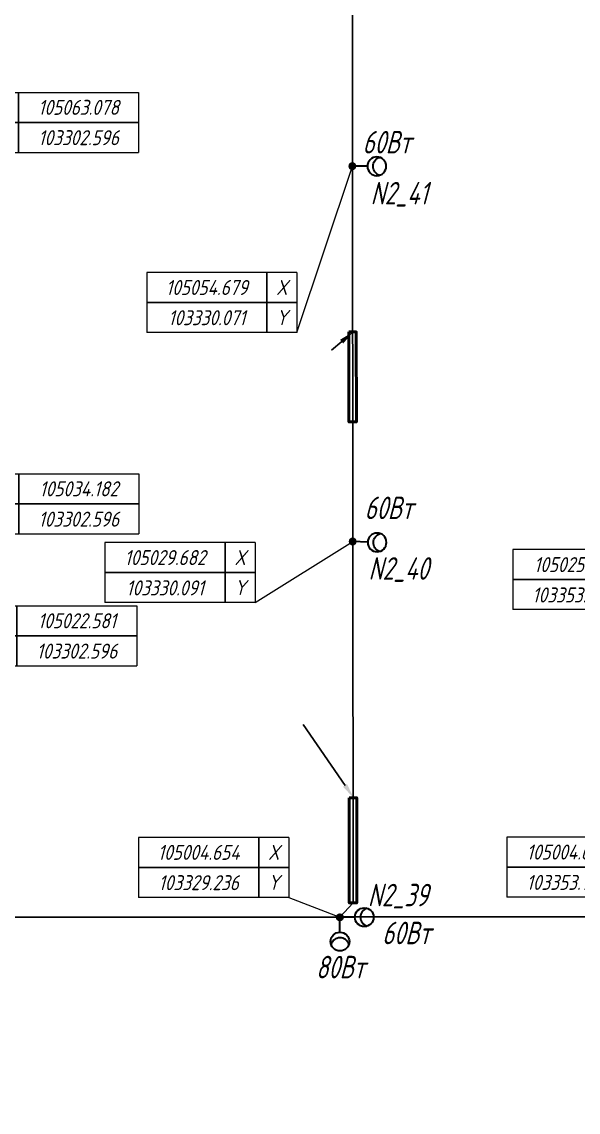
# Model space of a CAD drawing. Header units: millimetres. Extents: x -5263 to 103757798, y 0 to 105184226.
# Drawn here: x 103308048 to 103345109, y 104991661 to 105064298 of the extents above; entities that cross this region are included whole.
import ezdxf
from ezdxf import colors
from ezdxf.entities.mleader import LeaderData, LeaderLine
from ezdxf.enums import TextEntityAlignment as Align
from ezdxf.math import Vec2, Vec3

# ---------------------------------------------------------------- set-up
doc = ezdxf.new("R2010")
doc.units = ezdxf.units.MM
doc.set_wipeout_variables(frame=1)
doc.linetypes.add('CONTINOUS', pattern=[0])
for name, color, linetype, lineweight in [('_ПР_НО', 10, 'Continuous', 30), ('ЭО_Пл_Опора', 10, 'Continuous', 35), ('ЭО_Пл_Опора_Светильники', 10, 'Continuous', 35), ('ЭО_Пл_Распред_Сеть', 10, 'Continuous', 35), ('ЭО_Пл_Светильники', 10, 'Continuous', 25), ('ЭО_Пл_Светильники_Текст', 10, 'Continuous', 20), ('ЭО_Пл_Сеть_Освещения_В земле', 3, 'ID_N', 30), ('ЭО_Пл_Сеть_Освещения_Текст', 10, 'Continuous', 20), ('ЭС_Координата', 7, 'Continuous', 25)]:
    doc.layers.add(name, color=color, linetype=linetype, lineweight=lineweight)
doc.layers.get('0').off()
doc.styles.add('ПБГС', font='simplex.shx', dxfattribs={"width": 0.8, "oblique": 15})
doc.linetypes.add('ID_N', pattern='A,0,3,-3,["N",ПБГС,S=1.2,R=0,X=-1,Y=-0.5],-3,6', length=15)

# ---------------------------------------------------------------- blocks, each defined once
blk = doc.blocks.new('_None')
blk = doc.blocks.new('*U138')
at = {"layer": 'ЭО_Пл_Опора_Светильники'}
h = blk.add_hatch(color=256, dxfattribs=at)
h.dxf.hatch_style = 1
h.paths.add_polyline_path([(1, -199, 1), (-1, 199, 1)])
blk.add_line((1000, 5), (0, 0), dxfattribs=at)
for centre, radius in [((0, 0), 199), ((1625, 9), 625)]:
    blk.add_circle(centre, radius, dxfattribs=at)
blk.add_arc((2000, 11), 625, 107.77112, 252.85591, dxfattribs=at)
at = {"style": 'ПБГС', "oblique": 15, "width": 0.7, "flags": 1}
for tag, p, height in [('TYPE', (-1704, -2539), 525000), ('NAME', (0, -3506), 875), ('MANUFACTURER', (0, -5006), 875), ('SPECIFICATION_SECTION', (0, -6506), 875), ('GROUP', (0, -9506), 875)]:
    blk.add_attdef(tag, p, '', height=height, dxfattribs=at)
at = {"layer": 'ЭО_Пл_Светильники_Текст', "style": 'ПБГС', "oblique": 15, "width": 0.7}
blk.add_attdef('POWER', (672, -848), '', height=1500, dxfattribs=at)
blk = doc.blocks.new('промежуточная')
h = blk.add_hatch(color=255)
edge = h.paths.add_edge_path()
edge.add_arc((0, 0), 0.833, 0, 360)
at = {"lineweight": 30}
blk.add_circle((0, 0), 0.833, dxfattribs=at)
blk = doc.blocks.new('*U420')
at = {"layer": 'ЭО_Пл_Светильники'}
blk.add_line((0, 2), (0, 0), dxfattribs=at)
at = {"layer": 'ЭО_Пл_Светильники', "linetype": 'ByBlock', "xscale": 250, "yscale": 250, "zscale": 250}
blk.add_blockref('промежуточная', (0, 0), dxfattribs=at)
at = {"style": 'ПБГС', "oblique": 15, "width": 0.7, "flags": 1}
blk.add_attdef('NAME', (0, -6), '', height=3.5, dxfattribs=at)
at = {"layer": 'ЭО_Пл_Светильники_Текст', "style": 'ПБГС', "oblique": 15, "width": 0.7, "flags": 1}
for tag, p in [('TYPE', (0, 0)), ('MANUFACTURER', (0, -12)), ('SPECIFICATION_SECTION', (0, -18)), ('POWER', (0, -24)), ('GROUP', (0, -30))]:
    blk.add_attdef(tag, p, '', height=3.5, dxfattribs=at)
at = {"layer": 'ЭО_Пл_Светильники_Текст', "style": 'ПБГС', "oblique": 15, "width": 0.7}
blk.add_attdef('N_PYLON', (1208, -2548), '', height=1500, dxfattribs=at)
blk = doc.blocks.new('*U63')
at = {"layer": 'ЭО_Пл_Светильники'}
blk.add_line((0, 2), (0, 0), dxfattribs=at)
at = {"layer": 'ЭО_Пл_Светильники', "linetype": 'ByBlock', "xscale": 250, "yscale": 250, "zscale": 250}
blk.add_blockref('промежуточная', (0, 0), dxfattribs=at)
at = {"style": 'ПБГС', "oblique": 15, "width": 0.7, "flags": 1}
blk.add_attdef('NAME', (0, -6), '', height=3.5, dxfattribs=at)
at = {"layer": 'ЭО_Пл_Светильники_Текст', "style": 'ПБГС', "oblique": 15, "width": 0.7}
blk.add_attdef('N_PYLON', (1860, 726), '', height=1500, dxfattribs=at)
at = {"layer": 'ЭО_Пл_Светильники_Текст', "style": 'ПБГС', "oblique": 15, "width": 0.7, "flags": 1}
for tag, p in [('TYPE', (0, 0)), ('MANUFACTURER', (0, -12)), ('SPECIFICATION_SECTION', (0, -18)), ('POWER', (0, -24)), ('GROUP', (0, -30))]:
    blk.add_attdef(tag, p, '', height=3.5, dxfattribs=at)
blk = doc.blocks.new('*U137')
at = {"layer": 'ЭО_Пл_Опора_Светильники'}
h = blk.add_hatch(color=256, dxfattribs=at)
h.dxf.hatch_style = 1
h.paths.add_polyline_path([(8, -199, 1), (-8, 199, 1)])
blk.add_line((999, 39), (0, 0), dxfattribs=at)
for centre, radius in [((0, 0), 199), ((1624, 64), 625)]:
    blk.add_circle(centre, radius, dxfattribs=at)
blk.add_arc((1998, 79), 625, 109.71069, 254.79548, dxfattribs=at)
at = {"style": 'ПБГС', "oblique": 15, "width": 0.7, "flags": 1}
for tag, p, height in [('TYPE', (-1704, -2539), 525000), ('NAME', (0, -3506), 875), ('MANUFACTURER', (0, -5006), 875), ('SPECIFICATION_SECTION', (0, -6506), 875), ('GROUP', (0, -9506), 875)]:
    blk.add_attdef(tag, p, '', height=height, dxfattribs=at)
at = {"layer": 'ЭО_Пл_Светильники_Текст', "style": 'ПБГС', "oblique": 15, "width": 0.7}
blk.add_attdef('POWER', (788, -1489), '', height=1500, dxfattribs=at)
blk = doc.blocks.new('*U419')
at = {"layer": 'ЭО_Пл_Светильники'}
blk.add_line((0, 2), (0, 0), dxfattribs=at)
at = {"layer": 'ЭО_Пл_Светильники', "linetype": 'ByBlock', "xscale": 250, "yscale": 250, "zscale": 250}
blk.add_blockref('промежуточная', (0, 0), dxfattribs=at)
at = {"style": 'ПБГС', "oblique": 15, "width": 0.7, "flags": 1}
blk.add_attdef('NAME', (0, -6), '', height=3.5, dxfattribs=at)
at = {"layer": 'ЭО_Пл_Светильники_Текст', "style": 'ПБГС', "oblique": 15, "width": 0.7, "flags": 1}
for tag, p in [('TYPE', (0, 0)), ('MANUFACTURER', (0, -12)), ('SPECIFICATION_SECTION', (0, -18)), ('POWER', (0, -24)), ('GROUP', (0, -30))]:
    blk.add_attdef(tag, p, '', height=3.5, dxfattribs=at)
at = {"layer": 'ЭО_Пл_Светильники_Текст', "style": 'ПБГС', "oblique": 15, "width": 0.7}
blk.add_attdef('N_PYLON', (1049, -2548), '', height=1500, dxfattribs=at)
blk = doc.blocks.new('*U191')
at = {"layer": 'ЭО_Пл_Опора_Светильники'}
h = blk.add_hatch(color=256, dxfattribs=at)
h.dxf.hatch_style = 1
h.paths.add_polyline_path([(0, -199, 1), (0, 199, 1)])
blk.add_line((1000, 1), (0, 0), dxfattribs=at)
for centre, radius in [((0, 0), 199), ((1625, 1), 625)]:
    blk.add_circle(centre, radius, dxfattribs=at)
blk.add_arc((2000, 2), 625, 107.50562, 252.59042, dxfattribs=at)
at = {"style": 'ПБГС', "oblique": 15, "width": 0.7, "flags": 1}
for tag, p, height in [('TYPE', (-1704, -2539), 525000), ('NAME', (0, -3506), 875), ('MANUFACTURER', (0, -5006), 875), ('SPECIFICATION_SECTION', (0, -6506), 875), ('GROUP', (0, -9506), 875)]:
    blk.add_attdef(tag, p, '', height=height, dxfattribs=at)
at = {"layer": 'ЭО_Пл_Светильники_Текст', "style": 'ПБГС', "oblique": 15, "width": 0.7}
blk.add_attdef('POWER', (2812, -1798), '', height=1500, dxfattribs=at)
blk = doc.blocks.new('*U128')
at = {"layer": 'ЭО_Пл_Опора_Светильники'}
h = blk.add_hatch(color=256, dxfattribs=at)
h.dxf.hatch_style = 1
h.paths.add_polyline_path([(-199, -1, 1), (199, 1, 1)])
blk.add_line((4, -1000), (0, 0), dxfattribs=at)
for centre, radius in [((0, 0), 199), ((7, -1625), 625)]:
    blk.add_circle(centre, radius, dxfattribs=at)
blk.add_arc((8, -2000), 625, 17.69341, 162.77821, dxfattribs=at)
at = {"style": 'ПБГС', "oblique": 15, "width": 0.7, "flags": 1}
for tag, p, height in [('TYPE', (-1704, -2539), 525000), ('NAME', (0, -3506), 875), ('MANUFACTURER', (0, -5006), 875), ('SPECIFICATION_SECTION', (0, -6506), 875), ('GROUP', (0, -9506), 875)]:
    blk.add_attdef(tag, p, '', height=height, dxfattribs=at)
at = {"layer": 'ЭО_Пл_Светильники_Текст', "style": 'ПБГС', "oblique": 15, "width": 0.7}
blk.add_attdef('POWER', (-1593, -4072), '', height=1500, dxfattribs=at)
blk = doc.blocks.new('*U464')
blk.add_wipeout([(6.49, -7.99), (6.49, 0.01), (26.49, 0.01), (26.49, -7.99)])
at = {"lineweight": 0}
blk.add_line((6.49, -7.99), (0, 0), dxfattribs=at)
at = {"color": 0, "lineweight": 0, "transparency": 16777216}
for points in [[(6.49, 0.01), (6.49, -7.99), (6.49, -7.99), (6.49, -7.99)], [(6.49, 0.01), (26.49, 0.01)], [(26.49, 0.01), (26.49, -7.99), (26.49, -7.99), (26.49, -7.99)], [(6.49, -7.99), (26.49, -7.99)]]:
    blk.add_lwpolyline(points, dxfattribs=at)
at = {"transparency": 16777216}
for points in [[(10.49, 0.01), (10.49, -7.99)], [(6.49, -3.99), (26.49, -3.99)]]:
    blk.add_lwpolyline(points, dxfattribs=at)
at = {"color": 7, "transparency": 16777216, "char_height": 2, "width": 4, "attachment_point": 5, "style": 'ПБГС'}
for s, insert in [('X', (8.49, -1.99)), ('Y', (8.49, -5.99))]:
    blk.add_mtext(s, dxfattribs=dict(at, insert=insert))
at = {"color": 250, "transparency": 16777216, "style": 'ПБГС', "oblique": 15, "width": 0.8, "flags": 8}
for tag, p in [('КООРДИНАТАY', (18.49, -1.99)), ('КООРДИНАТАX', (18.49, -6.03))]:
    blk.add_attdef(tag, text='', height=2, dxfattribs=at).set_placement(p, align=Align.MIDDLE_CENTER)
blk = doc.blocks.new('*U465')
blk.add_wipeout([(6.46, -14.96), (6.46, -6.96), (26.46, -6.96), (26.46, -14.96)])
at = {"lineweight": 0}
blk.add_line((6.46, -14.96), (0, 0), dxfattribs=at)
at = {"color": 0, "lineweight": 0, "transparency": 16777216}
for points in [[(6.46, -6.96), (6.46, -14.96), (6.46, -14.96), (6.46, -14.96)], [(6.46, -6.96), (26.46, -6.96)], [(26.46, -6.96), (26.46, -14.96), (26.46, -14.96), (26.46, -14.96)], [(6.46, -14.96), (26.46, -14.96)]]:
    blk.add_lwpolyline(points, dxfattribs=at)
at = {"transparency": 16777216}
for points in [[(10.46, -6.96), (10.46, -14.96)], [(6.46, -10.96), (26.46, -10.96)]]:
    blk.add_lwpolyline(points, dxfattribs=at)
at = {"color": 7, "transparency": 16777216, "char_height": 2, "width": 4, "attachment_point": 5, "style": 'ПБГС'}
for s, insert in [('X', (8.46, -8.96)), ('Y', (8.46, -12.96))]:
    blk.add_mtext(s, dxfattribs=dict(at, insert=insert))
at = {"color": 250, "transparency": 16777216, "style": 'ПБГС', "oblique": 15, "width": 0.8, "flags": 8}
for tag, p in [('КООРДИНАТАY', (18.46, -8.96)), ('КООРДИНАТАX', (18.46, -13))]:
    blk.add_attdef(tag, text='', height=2, dxfattribs=at).set_placement(p, align=Align.MIDDLE_CENTER)
blk = doc.blocks.new('*U471')
blk.add_wipeout([(-13.01, -8.15), (-13.01, -0.15), (-33.01, -0.15), (-33.01, -8.15)])
at = {"lineweight": 0}
blk.add_line((-13.01, -8.15), (0, 0), dxfattribs=at)
at = {"color": 0, "lineweight": 0, "transparency": 16777216}
for points in [[(-33.01, -0.15), (-33.01, -8.15), (-33.01, -8.15), (-33.01, -8.15)], [(-13.01, -0.15), (-33.01, -0.15)], [(-13.01, -0.15), (-13.01, -8.15), (-13.01, -8.15), (-13.01, -8.15)], [(-13.01, -8.15), (-33.01, -8.15)]]:
    blk.add_lwpolyline(points, dxfattribs=at)
at = {"transparency": 16777216}
for points in [[(-17.01, -0.15), (-17.01, -8.15)], [(-13.01, -4.15), (-33.01, -4.15)]]:
    blk.add_lwpolyline(points, dxfattribs=at)
at = {"color": 7, "transparency": 16777216, "char_height": 2, "width": 4, "attachment_point": 5, "style": 'ПБГС'}
for s, insert in [('X', (-15.01, -2.15)), ('Y', (-15.01, -6.15))]:
    blk.add_mtext(s, dxfattribs=dict(at, insert=insert))
at = {"color": 250, "transparency": 16777216, "style": 'ПБГС', "oblique": 15, "width": 0.8, "flags": 8}
for tag, p in [('КООРДИНАТАY', (-25.01, -2.15)), ('КООРДИНАТАX', (-25.01, -6.19))]:
    blk.add_attdef(tag, text='', height=2, dxfattribs=at).set_placement(p, align=Align.MIDDLE_CENTER)
blk = doc.blocks.new('*U571')
blk.add_wipeout([(-7.41, -22.16), (-7.41, -14.16), (-27.41, -14.16), (-27.41, -22.16)])
at = {"lineweight": 0}
blk.add_line((-7.41, -22.16), (0, 0), dxfattribs=at)
at = {"color": 0, "lineweight": 0, "transparency": 16777216}
for points in [[(-27.41, -14.16), (-27.41, -22.16), (-27.41, -22.16), (-27.41, -22.16)], [(-7.41, -14.16), (-27.41, -14.16)], [(-7.41, -14.16), (-7.41, -22.16), (-7.41, -22.16), (-7.41, -22.16)], [(-7.41, -22.16), (-27.41, -22.16)]]:
    blk.add_lwpolyline(points, dxfattribs=at)
at = {"transparency": 16777216}
for points in [[(-11.41, -14.16), (-11.41, -22.16)], [(-7.41, -18.16), (-27.41, -18.16)]]:
    blk.add_lwpolyline(points, dxfattribs=at)
at = {"color": 7, "transparency": 16777216, "char_height": 2, "width": 4, "attachment_point": 5, "style": 'ПБГС'}
for s, insert in [('X', (-9.41, -16.16)), ('Y', (-9.41, -20.16))]:
    blk.add_mtext(s, dxfattribs=dict(at, insert=insert))
at = {"color": 250, "transparency": 16777216, "style": 'ПБГС', "oblique": 15, "width": 0.8, "flags": 8}
for tag, p in [('КООРДИНАТАY', (-19.41, -16.16)), ('КООРДИНАТАX', (-19.41, -20.19))]:
    blk.add_attdef(tag, text='', height=2, dxfattribs=at).set_placement(p, align=Align.MIDDLE_CENTER)
blk = doc.blocks.new('*U483')
blk.add_wipeout([(-6.04, -0.05), (-6.04, 7.95), (-26.04, 7.95), (-26.04, -0.05)])
at = {"lineweight": 0}
blk.add_line((-6.04, -0.05), (0, 0), dxfattribs=at)
at = {"color": 0, "lineweight": 0, "transparency": 16777216}
for points in [[(-26.04, 7.95), (-26.04, -0.05), (-26.04, -0.05), (-26.04, -0.05)], [(-6.04, 7.95), (-26.04, 7.95)], [(-6.04, 7.95), (-6.04, -0.05), (-6.04, -0.05), (-6.04, -0.05)], [(-6.04, -0.05), (-26.04, -0.05)]]:
    blk.add_lwpolyline(points, dxfattribs=at)
at = {"transparency": 16777216}
for points in [[(-10.04, 7.95), (-10.04, -0.05)], [(-6.04, 3.95), (-26.04, 3.95)]]:
    blk.add_lwpolyline(points, dxfattribs=at)
at = {"color": 7, "transparency": 16777216, "char_height": 2, "width": 4, "attachment_point": 5, "style": 'ПБГС'}
for s, insert in [('X', (-8.04, 5.95)), ('Y', (-8.04, 1.95))]:
    blk.add_mtext(s, dxfattribs=dict(at, insert=insert))
at = {"color": 250, "transparency": 16777216, "style": 'ПБГС', "oblique": 15, "width": 0.8, "flags": 8}
for tag, p in [('КООРДИНАТАY', (-18.04, 5.95)), ('КООРДИНАТАX', (-18.04, 1.91))]:
    blk.add_attdef(tag, text='', height=2, dxfattribs=at).set_placement(p, align=Align.MIDDLE_CENTER)
blk = doc.blocks.new('*U498')
blk.add_wipeout([(-6.82, 2.63), (-6.82, 10.63), (-26.82, 10.63), (-26.82, 2.63)])
at = {"lineweight": 0}
blk.add_line((-6.82, 2.63), (0, 0), dxfattribs=at)
at = {"color": 0, "lineweight": 0, "transparency": 16777216}
for points in [[(-26.82, 10.63), (-26.82, 2.63), (-26.82, 2.63), (-26.82, 2.63)], [(-6.82, 10.63), (-26.82, 10.63)], [(-6.82, 10.63), (-6.82, 2.63), (-6.82, 2.63), (-6.82, 2.63)], [(-6.82, 2.63), (-26.82, 2.63)]]:
    blk.add_lwpolyline(points, dxfattribs=at)
at = {"transparency": 16777216}
for points in [[(-10.82, 10.63), (-10.82, 2.63)], [(-6.82, 6.63), (-26.82, 6.63)]]:
    blk.add_lwpolyline(points, dxfattribs=at)
at = {"color": 7, "transparency": 16777216, "char_height": 2, "width": 4, "attachment_point": 5, "style": 'ПБГС'}
for s, insert in [('X', (-8.82, 8.63)), ('Y', (-8.82, 4.63))]:
    blk.add_mtext(s, dxfattribs=dict(at, insert=insert))
at = {"color": 250, "transparency": 16777216, "style": 'ПБГС', "oblique": 15, "width": 0.8, "flags": 8}
for tag, p in [('КООРДИНАТАY', (-18.82, 8.63)), ('КООРДИНАТАX', (-18.82, 4.59))]:
    blk.add_attdef(tag, text='', height=2, dxfattribs=at).set_placement(p, align=Align.MIDDLE_CENTER)
blk = doc.blocks.new('*U563')
blk.add_wipeout([(6.24, -2.37), (6.24, 5.63), (26.24, 5.63), (26.24, -2.37)])
at = {"lineweight": 0}
blk.add_line((6.24, -2.37), (0, 0), dxfattribs=at)
at = {"color": 0, "lineweight": 0, "transparency": 16777216}
for points in [[(6.24, 5.63), (6.24, -2.37), (6.24, -2.37), (6.24, -2.37)], [(6.24, 5.63), (26.24, 5.63)], [(26.24, 5.63), (26.24, -2.37), (26.24, -2.37), (26.24, -2.37)], [(6.24, -2.37), (26.24, -2.37)]]:
    blk.add_lwpolyline(points, dxfattribs=at)
at = {"transparency": 16777216}
for points in [[(10.24, 5.63), (10.24, -2.37)], [(6.24, 1.63), (26.24, 1.63)]]:
    blk.add_lwpolyline(points, dxfattribs=at)
at = {"color": 7, "transparency": 16777216, "char_height": 2, "width": 4, "attachment_point": 5, "style": 'ПБГС'}
for s, insert in [('X', (8.24, 3.63)), ('Y', (8.24, -0.37))]:
    blk.add_mtext(s, dxfattribs=dict(at, insert=insert))
at = {"color": 250, "transparency": 16777216, "style": 'ПБГС', "oblique": 15, "width": 0.8, "flags": 8}
for tag, p in [('КООРДИНАТАY', (18.24, 3.63)), ('КООРДИНАТАX', (18.24, -0.41))]:
    blk.add_attdef(tag, text='', height=2, dxfattribs=at).set_placement(p, align=Align.MIDDLE_CENTER)
blk = doc.blocks.new('*U572')
at = {"color": 0, "linetype": 'ByBlock', "lineweight": -2}
blk.add_lwpolyline([(-0.25, 0), (-0.245, -6), (0.255, -6), (0.25, 0)], close=True, dxfattribs=at)
blk = doc.blocks.new('*U573')
at = {"color": 0, "linetype": 'ByBlock', "lineweight": -2}
blk.add_lwpolyline([(-0.25, 0), (-0.244, -7), (0.256, -7), (0.25, 0)], close=True, dxfattribs=at)

msp = doc.modelspace()

# ---------------------------------------------------------------- linework, layer by layer
at = {"layer": 'ЭО_Пл_Распред_Сеть'}
for points in [[(103329234, 105004652), (103293197, 105004621)], [(103388253, 105004699), (103329234, 105004649)]]:
    msp.add_lwpolyline(points, dxfattribs=at)
at = {"layer": 'ЭО_Пл_Сеть_Освещения_В земле'}
msp.add_lwpolyline([(103329234, 105004652), (103330109, 105005607), (103330010, 105129680)], dxfattribs=at)

# ---------------------------------------------------------------- block references
at = {"layer": '_ПР_НО', "color": 5, "linetype": 'CONTINOUS', "lineweight": 50, "xscale": 1000, "yscale": 1000, "zscale": 1000, "rotation": 359.9961694606591}
msp.add_blockref('*U573', (103330103, 105012607), dxfattribs=at)
at = {"layer": 'ЭО_Пл_Опора'}
for name, p, values in [('*U420', (103330070, 105054680), {'N_PYLON': 'N2_41'}), ('*U419', (103330090, 105029680), {'N_PYLON': 'N2_40'}), ('*U63', (103329234, 105004649), {'N_PYLON': 'N2_39'})]:
    msp.add_blockref(name, p, dxfattribs=at).add_auto_attribs(values)
at = {"layer": 'ЭО_Пл_Светильники'}
ref = msp.add_blockref('*U138', (103330070, 105054681), dxfattribs=dict(at, xscale=-1, rotation=180))
ref.add_attrib('POWER', '60Вт', (103330742, 105055529), dxfattribs={"layer": 'ЭО_Пл_Светильники_Текст', "height": 1500, "style": 'ПБГС', "oblique": 15, "width": 0.7})
ref = msp.add_blockref('*U137', (103330090, 105029681), dxfattribs=dict(at, xscale=-1, rotation=180))
ref.add_attrib('POWER', '60Вт', (103330878, 105031170), dxfattribs={"layer": 'ЭО_Пл_Светильники_Текст', "height": 1500, "style": 'ПБГС', "oblique": 15, "width": 0.7})
for name, values in [('*U191', {'POWER': '60Вт'}), ('*U128', {'POWER': '80Вт'})]:
    msp.add_blockref(name, (103329234, 105004649), dxfattribs=at).add_auto_attribs(values)

# ---------------------------------------------------------------- leaders
at = {"layer": 'ЭО_Пл_Сеть_Освещения_Текст'}
ml = msp.add_multileader_mtext('Standard', dxfattribs=at)
ml.set_content('Условные обозначения:', color=256, style='ПБГС')
ml.set_leader_properties(color=256, linetype='ByLayer', lineweight=-1)
ml.set_arrow_properties(name='NONE')
ml.build(insert=Vec2(0, 0))
ml.multileader.update_dxf_attribs({"text_left_attachment_type": 6, "text_right_attachment_type": 6, "dogleg_length": 0.5, "arrow_head_size": 2000, "scale": 500})
ctx = ml.context
ctx.base_point, ctx.scale, ctx.char_height, ctx.arrow_head_size, ctx.landing_gap_size, ctx.plane_origin = Vec3(103721923, 105117157), 500, 1250, 2000, 1000, Vec3(103717280, 105121639)
ctx.left_attachment, ctx.right_attachment = 6, 6
notes = []
notes.append((ctx, [(0, (0, 0, 0), (0, 0), (1, 0), 1, [])]))
ctx.mtext.insert, ctx.mtext.rotation, ctx.mtext.flow_direction = Vec3(103722923, 105118657), 6.283185, 5
ml = msp.add_multileader_mtext('Standard', dxfattribs=at)
ml.set_content('Проектируемая опора н.о. ОГККВ-7,5/ОГКС-7,5', color=256, style='ПБГС')
ml.set_leader_properties(color=256, linetype='ByLayer', lineweight=-1)
ml.set_arrow_properties(name='NONE')
ml.build(insert=Vec2(0, 0))
ml.multileader.update_dxf_attribs({"text_left_attachment_type": 6, "text_right_attachment_type": 6, "dogleg_length": 0.5, "arrow_head_size": 2000, "scale": 500})
ctx = ml.context
ctx.base_point, ctx.scale, ctx.char_height, ctx.arrow_head_size, ctx.landing_gap_size, ctx.plane_origin = Vec3(103725173, 105113213), 500, 1250, 2000, 1000, Vec3(103726179, 105116515)
ctx.left_attachment, ctx.right_attachment = 6, 6
notes.append((ctx, [(0, (0, 0, 0), (0, 0), (1, 0), 1, [])]))
ctx.mtext.insert, ctx.mtext.flow_direction = Vec3(103726173, 105114879), 5
ml = msp.add_multileader_mtext('Standard', dxfattribs=at)
ml.set_content('Проектируемая опора н.о. ОГК-4', color=256, style='ПБГС')
ml.set_leader_properties(color=256, linetype='ByLayer', lineweight=-1)
ml.set_arrow_properties(name='NONE')
ml.build(insert=Vec2(0, 0))
ml.multileader.update_dxf_attribs({"text_left_attachment_type": 6, "text_right_attachment_type": 6, "dogleg_length": 0.5, "arrow_head_size": 2000, "scale": 500})
ctx = ml.context
ctx.base_point, ctx.scale, ctx.char_height, ctx.arrow_head_size, ctx.landing_gap_size, ctx.plane_origin = Vec3(103725088, 105109558), 500, 1250, 2000, 1000, Vec3(103726094, 105112860)
ctx.left_attachment, ctx.right_attachment = 6, 6
notes.append((ctx, [(0, (0, 0, 0), (0, 0), (1, 0), 1, [])]))
ctx.mtext.insert, ctx.mtext.flow_direction = Vec3(103726088, 105111224), 5
ml = msp.add_multileader_mtext('Standard', dxfattribs=at)
ml.set_content('Проектируемый cветильник GALAD Волна LED Мини   ', color=256, style='ПБГС')
ml.set_leader_properties(color=256, linetype='ByLayer', lineweight=-1)
ml.set_arrow_properties(name='NONE')
ml.build(insert=Vec2(0, 0))
ml.multileader.update_dxf_attribs({"text_left_attachment_type": 6, "text_right_attachment_type": 6, "dogleg_length": 0.5, "arrow_head_size": 2000, "scale": 500})
ctx = ml.context
ctx.base_point, ctx.scale, ctx.char_height, ctx.arrow_head_size, ctx.landing_gap_size, ctx.plane_origin = Vec3(103721068, 105105564), 500, 1250, 2000, 1000, Vec3(103717217, 105108867)
ctx.left_attachment, ctx.right_attachment = 6, 6
notes.append((ctx, [(0, (0, 0, 0), (0, 0), (1, 0), 1, [])]))
ctx.mtext.insert, ctx.mtext.rotation, ctx.mtext.flow_direction = Vec3(103722068, 105107231), 6.283185, 5
ml = msp.add_multileader_mtext('Standard', dxfattribs=at)
ml.set_content('Проектируемый пункт питания/пункт учета', color=256, style='ПБГС')
ml.set_leader_properties(color=256, linetype='ByLayer', lineweight=-1)
ml.set_arrow_properties(name='NONE')
ml.build(insert=Vec2(0, 0))
ml.multileader.update_dxf_attribs({"text_left_attachment_type": 6, "text_right_attachment_type": 6, "dogleg_length": 0.5, "arrow_head_size": 2000, "scale": 500})
ctx = ml.context
ctx.base_point, ctx.scale, ctx.char_height, ctx.arrow_head_size, ctx.landing_gap_size, ctx.plane_origin = Vec3(103721068, 105102643), 500, 1250, 2000, 1000, Vec3(103717217, 105105945)
ctx.left_attachment, ctx.right_attachment = 6, 6
notes.append((ctx, [(0, (0, 0, 0), (0, 0), (1, 0), 1, [])]))
ctx.mtext.insert, ctx.mtext.rotation, ctx.mtext.flow_direction = Vec3(103722068, 105104309), 6.283185, 5
ml = msp.add_multileader_mtext('Standard', dxfattribs=at)
ml.set_content('Кабель в земле', color=256, style='ПБГС')
ml.set_leader_properties(color=256, linetype='ByLayer', lineweight=-1)
ml.set_arrow_properties(name='NONE')
ml.build(insert=Vec2(0, 0))
ml.multileader.update_dxf_attribs({"text_left_attachment_type": 6, "text_right_attachment_type": 6, "dogleg_length": 0.5, "arrow_head_size": 2000, "scale": 500})
ctx = ml.context
ctx.base_point, ctx.scale, ctx.char_height, ctx.arrow_head_size, ctx.landing_gap_size, ctx.plane_origin = Vec3(103721068, 105099665), 500, 1250, 2000, 1000, Vec3(103717217, 105102801)
ctx.left_attachment, ctx.right_attachment = 6, 6
notes.append((ctx, [(0, (0, 0, 0), (0, 0), (1, 0), 1, [])]))
ctx.mtext.insert, ctx.mtext.rotation, ctx.mtext.flow_direction = Vec3(103722068, 105101165), 6.283185, 5
ml = msp.add_multileader_mtext('Standard', dxfattribs=at)
ml.set_content('Кабель по воздуху', color=256, style='ПБГС')
ml.set_leader_properties(color=256, linetype='ByLayer', lineweight=-1)
ml.set_arrow_properties(name='NONE')
ml.build(insert=Vec2(0, 0))
ml.multileader.update_dxf_attribs({"text_left_attachment_type": 6, "text_right_attachment_type": 6, "dogleg_length": 0.5, "arrow_head_size": 2000, "scale": 500})
ctx = ml.context
ctx.base_point, ctx.scale, ctx.char_height, ctx.arrow_head_size, ctx.landing_gap_size, ctx.plane_origin = Vec3(103721142, 105096376), 500, 1250, 2000, 1000, Vec3(103717290, 105099679)
ctx.left_attachment, ctx.right_attachment = 6, 6
notes.append((ctx, [(0, (0, 0, 0), (0, 0), (1, 0), 1, [])]))
ctx.mtext.insert, ctx.mtext.rotation, ctx.mtext.flow_direction = Vec3(103722142, 105098043), 6.283185, 5
for ctx, leaders in notes:
    for number, flags, end, landing, length, lines in leaders:
        leader = LeaderData()
        leader.index, (leader.has_last_leader_line, leader.has_dogleg_vector, leader.attachment_direction) = number, flags
        leader.last_leader_point, leader.dogleg_vector, leader.dogleg_length = Vec3(end), Vec3(landing), length
        for number, points, colour, breaks in lines:
            line = LeaderLine()
            line.index, line.vertices, line.color, line.breaks = number, Vec3.list(points), colors.encode_raw_color(colour), breaks
            leader.lines.append(line)
        ctx.leaders.append(leader)

# ---------------------------------------------------------------- next in the draw order: block references
at = {"layer": 'ЭС_Координата', "lineweight": 70, "xscale": 500, "yscale": 500, "zscale": 500}
for name, p, values in [('*U465', (103302596, 105063078), {'КООРДИНАТАX': '103302.596', 'КООРДИНАТАY': '105063.078'}), ('*U571', (103330071, 105054679), {'КООРДИНАТАX': '103330.071', 'КООРДИНАТАY': '105054.679'}), ('*U464', (103302596, 105034182), {'КООРДИНАТАX': '103302.596', 'КООРДИНАТАY': '105034.182'}), ('*U471', (103330091, 105029682), {'КООРДИНАТАX': '103330.091', 'КООРДИНАТАY': '105029.682'}), ('*U483', (103353769, 105025162), {'КООРДИНАТАX': '103353.769', 'КООРДИНАТАY': '105025.162'}), ('*U498', (103329236, 105004654), {'КООРДИНАТАX': '103329.236', 'КООРДИНАТАY': '105004.654'}), ('*U498', (103353774, 105004673), {'КООРДИНАТАX': '103353.774', 'КООРДИНАТАY': '105004.673'})]:
    msp.add_blockref(name, p, dxfattribs=at).add_auto_attribs(values)

# ---------------------------------------------------------------- next in the draw order: leaders
at = {"layer": 'ЭС_Координата', "lineweight": 25}
ml = msp.add_multileader_mtext('Standard', dxfattribs=at)
ml.set_content('', color=256, style='ПБГС')
ml.set_leader_properties()
ml.build(insert=Vec2(0, 0))
ml.multileader.update_dxf_attribs({"has_dogleg": 0, "has_text_frame": 1, "text_left_attachment_type": 0, "text_right_attachment_type": 0, "dogleg_length": 0, "arrow_head_size": 1000})
ctx = ml.context
ctx.base_point, ctx.char_height, ctx.arrow_head_size, ctx.landing_gap_size, ctx.plane_origin, ctx.plane_x_axis, ctx.plane_y_axis = Vec3(103307346, 105017492), 1200, 1000, 0, Vec3(103147835, 105031585), Vec3(1, -0.000067), Vec3(0.000067, 1)
ctx.left_attachment, ctx.right_attachment = 0, 0
notes = []
notes.append((ctx, [(1, (1, 1, 0), (103326780, 105017490), (-1, 0.000067), 0, [(0, [(103330144, 105012608)], 0, [])])]))
ctx.mtext.insert, ctx.mtext.text_direction, ctx.mtext.rotation = Vec3(103307346, 105017492), Vec3(1, -0.000067), 6.283118
ctx.mtext.has_bg_fill, ctx.mtext.bg_color, ctx.mtext.bg_scale_factor, ctx.mtext.bg_transparency, ctx.mtext.use_window_bg_color = 1, -1027028792, 1.5, 0, 1
for ctx, leaders in notes:
    for number, flags, end, landing, length, lines in leaders:
        leader = LeaderData()
        leader.index, (leader.has_last_leader_line, leader.has_dogleg_vector, leader.attachment_direction) = number, flags
        leader.last_leader_point, leader.dogleg_vector, leader.dogleg_length = Vec3(end), Vec3(landing), length
        for number, points, colour, breaks in lines:
            line = LeaderLine()
            line.index, line.vertices, line.color, line.breaks = number, Vec3.list(points), colors.encode_raw_color(colour), breaks
            leader.lines.append(line)
        ctx.leaders.append(leader)

# ---------------------------------------------------------------- next in the draw order: block references
at = {"layer": '_ПР_НО', "color": 5, "linetype": 'CONTINOUS', "lineweight": 50, "xscale": 1000, "yscale": 1000, "zscale": 1000, "rotation": 359.9961694606591}
msp.add_blockref('*U572', (103330079, 105043639), dxfattribs=at)
at = {"layer": 'ЭС_Координата', "lineweight": 70, "xscale": 500, "yscale": 500, "zscale": 500}
msp.add_blockref('*U563', (103302596, 105022581), dxfattribs=at).add_auto_attribs({'КООРДИНАТАX': '103302.596', 'КООРДИНАТАY': '105022.581'})

# ---------------------------------------------------------------- next in the draw order: leaders
at = {"layer": 'ЭС_Координата', "lineweight": 25}
ml = msp.add_multileader_mtext('Standard', dxfattribs=at)
ml.set_content('', color=256, style='ПБГС')
ml.set_leader_properties()
ml.build(insert=Vec2(0, 0))
ml.multileader.update_dxf_attribs({"has_dogleg": 0, "has_text_frame": 1, "text_left_attachment_type": 0, "text_right_attachment_type": 0, "dogleg_length": 0, "arrow_head_size": 1000})
ctx = ml.context
ctx.base_point, ctx.char_height, ctx.arrow_head_size, ctx.landing_gap_size, ctx.plane_origin, ctx.plane_x_axis, ctx.plane_y_axis = Vec3(103309239, 105042424), 1200, 1000, 0, Vec3(103147811, 105062617), Vec3(1, -0.000067), Vec3(0.000067, 1)
ctx.left_attachment, ctx.right_attachment = 0, 0
notes = []
notes.append((ctx, [(1, (1, 1, 0), (103328672, 105042423), (-1, 0.000067), 0, [(0, [(103330120, 105043639)], 0, [])])]))
ctx.mtext.insert, ctx.mtext.text_direction, ctx.mtext.rotation = Vec3(103309239, 105042424), Vec3(1, -0.000067), 6.283118
ctx.mtext.has_bg_fill, ctx.mtext.bg_color, ctx.mtext.bg_scale_factor, ctx.mtext.bg_transparency, ctx.mtext.use_window_bg_color = 1, -1027028792, 1.5, 0, 1
for ctx, leaders in notes:
    for number, flags, end, landing, length, lines in leaders:
        leader = LeaderData()
        leader.index, (leader.has_last_leader_line, leader.has_dogleg_vector, leader.attachment_direction) = number, flags
        leader.last_leader_point, leader.dogleg_vector, leader.dogleg_length = Vec3(end), Vec3(landing), length
        for number, points, colour, breaks in lines:
            line = LeaderLine()
            line.index, line.vertices, line.color, line.breaks = number, Vec3.list(points), colors.encode_raw_color(colour), breaks
            leader.lines.append(line)
        ctx.leaders.append(leader)

doc.saveas('drawing.dxf')
